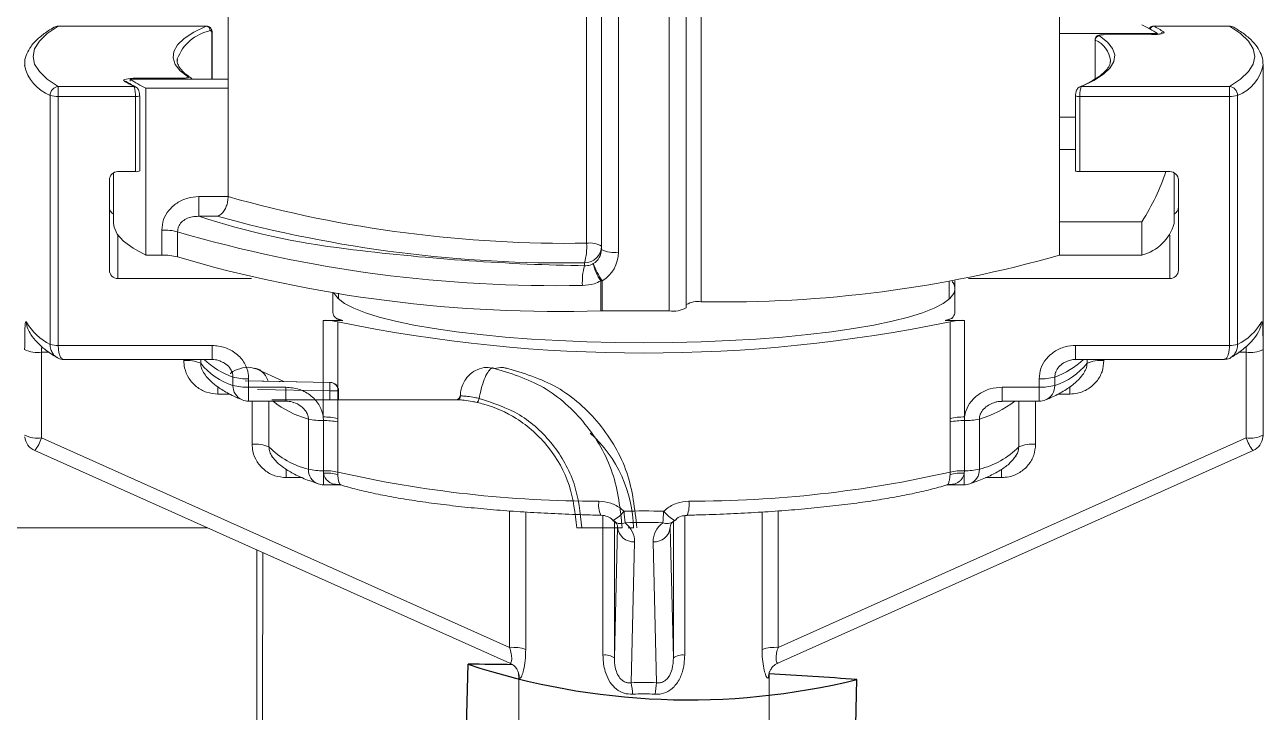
# Model space of a CAD drawing. Header units: inches. Extents: x 4.3 to 18.3, y 1.7 to 16.3.
# Drawn here: x 15.006 to 15.736, y 10.88 to 11.285 of the extents above; entities that cross this region are included whole.
import ezdxf

# ---------------------------------------------------------------- set-up
doc = ezdxf.new("R2010")
doc.units = ezdxf.units.IN
doc.header["$MEASUREMENT"] = 0
doc.layers.add('Object', color=4, linetype='Continuous')

msp = doc.modelspace()

# ---------------------------------------------------------------- linework, layer by layer
at = {"layer": 'Object', "linetype": 'Continuous', "lineweight": 15}
for p, q in [((15.33685, 11.156636), (15.33685, 11.457003)), ((15.345589, 11.152996), (15.345589, 11.453362)), ((15.355589, 11.451625), (15.355589, 11.151259)), ((15.385589, 11.116791), (15.385589, 11.451625)), ((15.395589, 11.453362), (15.395589, 11.118527)), ((15.404328, 11.457003), (15.404328, 11.122168)), ((15.125589, 11.248082), (15.125589, 11.404276)), ((15.615589, 11.169297), (15.615589, 11.395128)), ((15.025489, 11.284603), (15.025489, 11.284528)), ((15.112885, 11.284603), (15.025489, 11.284603)), ((15.112713, 11.284528), (15.025489, 11.284528)), ((15.112713, 11.284528), (15.112884, 11.284552)), ((15.715689, 11.284603), (15.670941, 11.284603)), ((15.670942, 11.28456), (15.671089, 11.284528)), ((15.715689, 11.284528), (15.671089, 11.284528)), ((15.715689, 11.284603), (15.715689, 11.284528)), ((15.116035, 11.253291), (15.116035, 11.279873)), ((15.116221, 11.253291), (15.116221, 11.280038)), ((15.615589, 11.280166), (15.673356, 11.280166)), ((15.636466, 11.276577), (15.636466, 11.2534)), ((15.636629, 11.276357), (15.636629, 11.253515)), ((15.669838, 11.279597), (15.641414, 11.279511)), ((15.641414, 11.279511), (15.641422, 11.279473)), ((15.669845, 11.279559), (15.641422, 11.279473)), ((15.669838, 11.279597), (15.669845, 11.279559)), ((15.095643, 11.265211), (15.095589, 11.264267)), ((15.645535, 11.263322), (15.645589, 11.264267)), ((15.735584, 11.262133), (15.735589, 11.261805)), ((15.735589, 11.044947), (15.735589, 11.261805)), ((15.025489, 11.24893), (15.07009, 11.24893)), ((15.025489, 11.243137), (15.025489, 11.24893)), ((15.067939, 11.250749), (15.067554, 11.250675)), ((15.067822, 11.253291), (15.067822, 11.252185)), ((15.125589, 11.253291), (15.067822, 11.253291)), ((15.071333, 11.253898), (15.099756, 11.253984)), ((15.077118, 11.248082), (15.125589, 11.248082)), ((15.077118, 11.248082), (15.077118, 11.149601)), ((15.125589, 11.184069), (15.125589, 11.248082)), ((15.628465, 11.24893), (15.715689, 11.24893)), ((15.715689, 11.243137), (15.715689, 11.24893)), ((15.020696, 11.097022), (15.020696, 11.243758)), ((15.025489, 11.243137), (15.025489, 11.096401)), ((15.070954, 11.243137), (15.025489, 11.243137)), ((15.070954, 11.198821), (15.070954, 11.243137)), ((15.073454, 11.199255), (15.073454, 11.243571)), ((15.624957, 11.243571), (15.624957, 11.199255)), ((15.627457, 11.243137), (15.627457, 11.198821)), ((15.715689, 11.243137), (15.627457, 11.243137)), ((15.715689, 11.096401), (15.715689, 11.243137)), ((15.720482, 11.243758), (15.720482, 11.097022)), ((15.615589, 11.230926), (15.624957, 11.230926)), ((15.624957, 11.211865), (15.615589, 11.211865)), ((15.058089, 11.198161), (15.058089, 11.168248)), ((15.070954, 11.198821), (15.060589, 11.198821)), ((15.627457, 11.198821), (15.680589, 11.198821)), ((15.683089, 11.168248), (15.683089, 11.198161)), ((15.055589, 11.193897), (15.055589, 11.140717)), ((15.685589, 11.140717), (15.685589, 11.193897)), ((15.108274, 11.172485), (15.108274, 11.184069)), ((15.108274, 11.184069), (15.125589, 11.184069)), ((15.119139, 11.172485), (15.108274, 11.172485)), ((15.66406, 11.169297), (15.615589, 11.169297)), ((15.615589, 11.149601), (15.615589, 11.169297)), ((15.66406, 11.169297), (15.66406, 11.149601)), ((15.060589, 11.161398), (15.060589, 11.135793)), ((15.086503, 11.149601), (15.086503, 11.164373)), ((15.095745, 11.1633), (15.095745, 11.148527)), ((15.680589, 11.135793), (15.680589, 11.161398)), ((15.086503, 11.149601), (15.077118, 11.149601)), ((15.335589, 11.143336), (15.335589, 11.145065)), ((15.66406, 11.149601), (15.615589, 11.149601)), ((15.331851, 11.14342), (15.335589, 11.143336)), ((15.139277, 11.135793), (15.060589, 11.135793)), ((15.345159, 11.116797), (15.345159, 11.134456)), ((15.346014, 11.13445), (15.346014, 11.116791)), ((15.550589, 11.123761), (15.550589, 11.133886)), ((15.553892, 11.134417), (15.553892, 11.116097)), ((15.680589, 11.135793), (15.561967, 11.135793)), ((15.187286, 11.127584), (15.187286, 11.116097)), ((15.190589, 11.127142), (15.190589, 11.123761)), ((15.385589, 11.116791), (15.346014, 11.116791)), ((15.181645, 11.054218), (15.181645, 11.111173)), ((15.181645, 11.111173), (15.193107, 11.111173)), ((15.189721, 11.11218), (15.193107, 11.111173)), ((15.190137, 11.110354), (15.190137, 11.053398)), ((15.548072, 11.111173), (15.552607, 11.11254)), ((15.548072, 11.111173), (15.559534, 11.111173)), ((15.551042, 11.053398), (15.551042, 11.110354)), ((15.559534, 11.111173), (15.559534, 11.054218)), ((15.025489, 11.096401), (15.116129, 11.096401)), ((15.116129, 11.088138), (15.116129, 11.096401)), ((15.625049, 11.096401), (15.625049, 11.088138)), ((15.625049, 11.096401), (15.715689, 11.096401)), ((15.735508, 11.094033), (15.735508, 11.043572)), ((15.020092, 11.092333), (15.015668, 11.092333)), ((15.015668, 11.092333), (15.015668, 11.041873)), ((15.028587, 11.088138), (15.116129, 11.088138)), ((15.09948, 11.087409), (15.09948, 11.088138)), ((15.109429, 11.088138), (15.109429, 11.085848)), ((15.625049, 11.088138), (15.712591, 11.088138)), ((15.631749, 11.085848), (15.631749, 11.088138)), ((15.641698, 11.088138), (15.641698, 11.087409)), ((15.72551, 11.092333), (15.72111, 11.092333)), ((15.72551, 11.041873), (15.72551, 11.092333)), ((15.158464, 11.075074), (15.141258, 11.082991)), ((15.119591, 11.072082), (15.119591, 11.067713)), ((15.128448, 11.072847), (15.128448, 11.077771)), ((15.185725, 11.074598), (15.135679, 11.075472)), ((15.137673, 11.076705), (15.137673, 11.071781)), ((15.185517, 11.074598), (15.185725, 11.074598)), ((15.603505, 11.071781), (15.603505, 11.076705)), ((15.61273, 11.077771), (15.61273, 11.072847)), ((15.621587, 11.067713), (15.621587, 11.072118)), ((15.126641, 11.067713), (15.119591, 11.067713)), ((15.137673, 11.071781), (15.137673, 11.063517)), ((15.137673, 11.071781), (15.15952, 11.071781)), ((15.185474, 11.069599), (15.142986, 11.07034)), ((15.15952, 11.071781), (15.15952, 11.063517)), ((15.185474, 11.064387), (15.185474, 11.069599)), ((15.190428, 11.069599), (15.185474, 11.069599)), ((15.190638, 11.069599), (15.190428, 11.069599)), ((15.190428, 11.069599), (15.190428, 11.064387)), ((15.190638, 11.064387), (15.190638, 11.069599)), ((15.581658, 11.063517), (15.581658, 11.071781)), ((15.581658, 11.071781), (15.603505, 11.071781)), ((15.603505, 11.071781), (15.603505, 11.063517)), ((15.621587, 11.067713), (15.614511, 11.067713)), ((15.137673, 11.063517), (15.15952, 11.063517)), ((15.139721, 11.038169), (15.139721, 11.063517)), ((15.149651, 11.063517), (15.149651, 11.036638)), ((15.151405, 11.064387), (15.260183, 11.064387)), ((15.260183, 11.064387), (15.259786, 11.064387)), ((15.581658, 11.063517), (15.603505, 11.063517)), ((15.591527, 11.036638), (15.591527, 11.063517)), ((15.601457, 11.063517), (15.601457, 11.038169)), ((15.172892, 11.02348), (15.172892, 11.053024)), ((15.181711, 11.052085), (15.181645, 11.054218)), ((15.181711, 11.02254), (15.181711, 11.052085)), ((15.190137, 11.053398), (15.190136, 11.051265)), ((15.190136, 11.051265), (15.190136, 11.021721)), ((15.551042, 11.051265), (15.551042, 11.053398)), ((15.551042, 11.021721), (15.551042, 11.051265)), ((15.559534, 11.054218), (15.559467, 11.052085)), ((15.559467, 11.052085), (15.559467, 11.02254)), ((15.568286, 11.053024), (15.568286, 11.02348)), ((15.735508, 11.043572), (15.735444, 11.042463)), ((15.015668, 11.041873), (15.291483, 10.918434)), ((15.449695, 10.918434), (15.72551, 11.041873)), ((15.011583, 11.034481), (15.291578, 10.909172)), ((15.151555, 11.031012), (15.151165, 11.031447)), ((15.449623, 10.909183), (15.729595, 11.034481)), ((15.159876, 11.023549), (15.159876, 11.018473)), ((15.181777, 11.021046), (15.181711, 11.02254)), ((15.181777, 11.014277), (15.181777, 11.021046)), ((15.190136, 11.021721), (15.190171, 11.020235)), ((15.551007, 11.020235), (15.551042, 11.021721)), ((15.559467, 11.02254), (15.559401, 11.021046)), ((15.559401, 11.021046), (15.559401, 11.014277)), ((15.581302, 11.018473), (15.581302, 11.023407)), ((15.169132, 11.018473), (15.159876, 11.018473)), ((15.181777, 11.014277), (15.191142, 11.014277)), ((15.191091, 11.014233), (15.192071, 11.014035)), ((15.549093, 11.01409), (15.550078, 11.014232)), ((15.550037, 11.014277), (15.559401, 11.014277)), ((15.581302, 11.018473), (15.57199, 11.018473)), ((15.291483, 10.918434), (15.291483, 10.998845)), ((15.300928, 10.998179), (15.300928, 10.917268)), ((15.346487, 10.913893), (15.346487, 10.99608)), ((15.353217, 10.992796), (15.353217, 10.912282)), ((15.387961, 10.912282), (15.387961, 10.992796)), ((15.388732, 10.99325), (15.388754, 10.99336)), ((15.394691, 10.996062), (15.394691, 10.913893)), ((15.44025, 10.917268), (15.44025, 10.998186)), ((15.449695, 10.998837), (15.449695, 10.918434)), ((15.113525, 10.988858), (14.882438, 10.988858)), ((15.353217, 10.912282), (15.355096, 10.989103)), ((15.355096, 10.989103), (15.354978, 10.990278)), ((15.364456, 10.988858), (15.361283, 10.988858)), ((15.3862, 10.990278), (15.386082, 10.989103)), ((15.386082, 10.989103), (15.387961, 10.912282)), ((15.365095, 10.980654), (15.363062, 10.89757)), ((15.378116, 10.89757), (15.376083, 10.980654)), ((15.296839, 10.901917), (15.296839, 10.785158)), ((15.444339, 10.785158), (15.444339, 10.901917))]:
    msp.add_line(p, q, dxfattribs=at)
at = {"layer": 'Object', "color": 2}
for p, q in [((15.260746, 10.649395), (15.266942, 10.908487)), ((15.489687, 10.618879), (15.496078, 10.899482))]:
    msp.add_line(p, q, dxfattribs=at)
at = {"layer": 'Object', "linetype": 'Continuous', "lineweight": 15, "flags": 128}
for points in [[(15.025489, 11.284528), (15.018996, 11.28016), (15.014334, 11.275722), (15.011526, 11.271237), (15.010589, 11.266729), (15.011526, 11.26222), (15.014334, 11.257736), (15.018996, 11.253298), (15.025489, 11.24893)], [(15.102131, 11.254528), (15.09741, 11.258259), (15.094404, 11.262043), (15.093135, 11.265856), (15.093608, 11.269675), (15.095822, 11.273475), (15.099763, 11.277233), (15.105405, 11.280925), (15.112713, 11.284528)], [(15.715689, 11.24893), (15.722182, 11.253298), (15.726845, 11.257736), (15.729652, 11.26222), (15.730589, 11.266729), (15.729652, 11.271237), (15.726845, 11.275722), (15.722182, 11.28016), (15.715689, 11.284528)], [(15.116035, 11.279873), (15.116195, 11.279976), (15.116221, 11.280031)], [(15.639047, 11.278929), (15.643769, 11.275199), (15.646774, 11.271415), (15.648044, 11.267601), (15.64757, 11.263783), (15.645356, 11.259982), (15.641416, 11.256224), (15.635773, 11.252532), (15.628465, 11.24893)], [(15.636629, 11.276357), (15.636468, 11.276551), (15.636466, 11.276577)], [(15.641422, 11.279473), (15.640863, 11.27946), (15.640334, 11.279426), (15.639863, 11.279372), (15.639473, 11.279301), (15.639185, 11.279217), (15.639014, 11.279124), (15.638967, 11.279026), (15.639047, 11.278929)], [(15.676951, 11.281203), (15.677209, 11.280911), (15.677081, 11.280617), (15.676573, 11.280335), (15.675713, 11.28008), (15.674544, 11.279865), (15.673126, 11.279702), (15.671532, 11.279598), (15.669845, 11.279559)], [(15.099756, 11.253984), (15.100316, 11.253997), (15.100844, 11.254031), (15.101315, 11.254085), (15.101705, 11.254156), (15.101993, 11.25424), (15.102165, 11.254333), (15.102211, 11.254431), (15.102131, 11.254528)], [(15.064227, 11.252254), (15.063969, 11.252546), (15.064097, 11.25284), (15.064605, 11.253123), (15.065465, 11.253377), (15.066635, 11.253592), (15.068052, 11.253756), (15.069646, 11.253859), (15.071333, 11.253898)], [(15.627457, 11.198821), (15.626851, 11.198834), (15.626281, 11.198872), (15.625782, 11.198933), (15.625382, 11.199013), (15.625106, 11.199108), (15.62497, 11.199211), (15.624957, 11.199255)], [(15.077118, 11.149601), (15.069648, 11.153626), (15.064004, 11.15774), (15.060223, 11.161917), (15.058326, 11.166133), (15.058089, 11.168248)], [(15.552271, 11.134154), (15.55318, 11.132778), (15.553892, 11.130718)], [(15.370589, 11.097998), (15.35367, 11.098134), (15.336894, 11.09854), (15.320407, 11.099214), (15.304347, 11.100148), (15.288853, 11.101336), (15.274056, 11.102767), (15.260082, 11.10443), (15.247052, 11.106309), (15.235075, 11.108388), (15.224254, 11.110651), (15.214682, 11.113077), (15.206441, 11.115647), (15.199599, 11.118338), (15.194216, 11.121126), (15.190339, 11.123989), (15.187999, 11.126902), (15.1877, 11.127528)], [(15.553892, 11.128962), (15.55318, 11.126902), (15.55084, 11.123989), (15.546962, 11.121126), (15.541579, 11.118338), (15.534738, 11.115647), (15.526496, 11.113077), (15.516924, 11.110651), (15.506103, 11.108388), (15.494127, 11.106309), (15.481096, 11.10443), (15.467122, 11.102767), (15.452325, 11.101336), (15.436831, 11.100148), (15.420771, 11.099214), (15.404284, 11.09854), (15.387509, 11.098134), (15.370589, 11.097998)], [(15.135688, 11.075468), (15.146541, 11.075278), (15.185517, 11.074598)]]:
    msp.add_lwpolyline(points, dxfattribs=at)
at = {"layer": 'Object', "linetype": 'Continuous', "lineweight": 15}
for centre, radius, start, end in [((15.025489, 11.279603), 0.005, 90, 120.312398), ((15.025242, 11.28001), 0.004525, 86.868769, 120.200483), ((15.112437, 11.281943), 0.0026, 359.175856, 83.900598), ((15.634513, 11.221748), 0.070153, 56.379617, 65.091599), ((15.671289, 11.281988), 0.002547, 94.518663, 159.261321), ((15.639687, 11.222313), 0.06969, 57.675426, 63.218419), ((15.715689, 11.279603), 0.005, 59.687602, 90), ((15.715936, 11.28001), 0.004525, 59.799252, 93.131496), ((15.120492, 11.255956), 0.026517, 101.872968, 159.570757), ((15.639204, 11.276359), 0.002575, 93.487482, 180.033503), ((15.630418, 11.262389), 0.015287, 7.055461, 66.029644), ((15.677085, 11.278709), 0.002498, 93.067112, 130.898564), ((15.711538, 11.266592), 0.024523, 291.389868, 348.741343), ((15.029835, 11.266843), 0.024828, 192.485615, 248.403377), ((15.102245, 11.252231), 0.002299, 56.174876, 92.827901), ((15.025862, 11.243778), 0.005165, 94.134398, 180.212779), ((15.064346, 11.249979), 0.002278, 57.445873, 93.002655), ((15.101492, 11.311146), 0.069692, 237.675556, 243.218396), ((15.106667, 11.311714), 0.070159, 236.379928, 245.091259), ((15.070227, 11.24673), 0.002204, 63.191701, 93.568941), ((15.059773, 11.253153), 0.011584, 0.685253, 3.689027), ((15.084421, 11.253084), 0.015362, 0.77213, 3.358488), ((15.628312, 11.246812), 0.002123, 85.868499, 113.29993), ((15.715316, 11.243778), 0.005165, 359.786785, 85.866038), ((15.024726, 11.256053), 0.012938, 251.852402, 273.3822), ((15.07151, 11.247289), 0.004189, 262.365974, 297.641468), ((15.626888, 11.247241), 0.004143, 242.227156, 277.8982), ((15.716452, 11.256053), 0.012938, 266.617614, 288.147783), ((15.060551, 11.193859), 0.004962, 89.56498, 179.557503), ((15.071505, 11.203065), 0.00428, 262.607013, 297.095139), ((15.680627, 11.193859), 0.004962, 0.441864, 90.435233), ((15.325386, 11.895528), 0.738981, 254.313812, 270.8889), ((15.060505, 11.178069), 0.004916, 180.199502, 240.56361), ((15.680673, 11.178069), 0.004916, 299.435606, 359.801649), ((15.246454, 11.59293), 0.44257, 251.806793, 263.335429), ((15.32378, 11.919895), 0.774919, 254.687688, 270.873208), ((15.657305, 11.175527), 0.026792, 284.602276, 344.234658), ((15.087744, 11.134732), 0.029667, 74.353644, 92.397395), ((15.317739, 11.924517), 0.792927, 253.741741, 271.201895), ((15.35746, 12.442768), 1.2996, 262.822842, 268.870928), ((15.301964, 11.154585), 0.034946, 344.192888, 3.365226), ((15.335664, 11.15499), 0.009925, 269.564857, 359.558072), ((15.338759, 11.14329), 0.013482, 59.559417, 98.13779), ((15.335771, 11.153023), 0.009818, 300.821859, 359.841714), ((15.353164, 11.166958), 0.015885, 241.518383, 278.77946), ((15.087744, 11.11996), 0.029667, 74.353644, 92.397395), ((15.319858, 11.914037), 0.797641, 253.681906, 271.817654), ((15.335953, 11.151313), 0.019637, 300.821909, 359.841687), ((15.417762, 11.84589), 0.723847, 268.936571, 285.860717), ((15.060551, 11.140756), 0.004963, 180.442703, 270.434814), ((15.370439, 11.133818), 0.036126, 164.724562, 183.259137), ((15.365065, 11.149019), 0.024664, 190.34178, 216.187128), ((15.382623, 11.159677), 0.04446, 199.835365, 214.569944), ((15.680627, 11.140756), 0.004962, 269.564972, 359.55793), ((15.346013, 11.191851), 0.057401, 269.147031, 270.00064), ((15.346013, 11.174192), 0.057401, 269.147031, 270.00064), ((15.388014, 11.13249), 0.015885, 261.220539, 298.481614), ((15.402419, 11.108822), 0.013482, 81.862212, 120.440582), ((15.016346, 11.110153), 0.009661, 179.969727, 204.075609), ((15.035178, 11.126507), 0.032849, 209.846941, 243.842087), ((15.182486, 11.075485), 0.035698, 77.625247, 91.350869), ((15.370589, 11.981983), 0.890113, 258.303355, 281.696645), ((15.558692, 11.075485), 0.035698, 88.649154, 102.374718), ((15.706, 11.126507), 0.032849, 296.157913, 330.153059), ((15.72483, 11.110154), 0.009662, 335.925611, 0.028297), ((15.013312, 11.108728), 0.016563, 242.524648, 278.177344), ((15.024726, 11.109317), 0.012938, 251.852402, 273.3822), ((15.716452, 11.109316), 0.012938, 266.617614, 288.147783), ((15.727866, 11.108728), 0.016563, 261.822644, 297.475433), ((15.101579, 11.068303), 0.019221, 65.894589, 96.268581), ((15.143412, 11.121531), 0.046248, 226.224275, 251.121585), ((15.595426, 11.125374), 0.050651, 289.975622, 312.678518), ((15.639599, 11.068303), 0.019221, 83.731419, 114.105411), ((15.140339, 11.110653), 0.039632, 218.747124, 252.541403), ((15.60084, 11.110653), 0.039632, 287.458647, 321.252827), ((15.137528, 11.072582), 0.009083, 178.329203, 246.054107), ((15.136444, 11.106517), 0.029837, 254.456197, 272.360211), ((15.136444, 11.101593), 0.029837, 254.456197, 272.360211), ((15.041384, 11.073355), 0.144139, 358.507088, 0.494472), ((15.185429, 11.0696), 0.004999, 359.989364, 88.986313), ((15.185638, 11.069599), 0.005, 0, 89), ((15.604734, 11.106517), 0.029837, 267.639766, 285.5438), ((15.604734, 11.101593), 0.029837, 267.639766, 285.5438), ((15.60365, 11.072582), 0.009083, 293.945759, 1.670755), ((15.259742, 11.066887), 0.0025, 270.058962, 356.234599), ((15.260156, 11.06685), 0.002463, 270.615448, 355.286065), ((15.270266, 11.065272), 0.003258, 309.597679, 357.702458), ((15.137673, 11.073517), 0.01, 247.470078, 270), ((15.187483, 11.108037), 0.056915, 231.464283, 255.145742), ((15.550932, 11.113534), 0.062949, 286.003456, 307.38656), ((15.603505, 11.073517), 0.01, 270, 292.529922), ((15.180727, 11.084706), 0.032637, 256.108657, 271.726921), ((15.182486, 11.018529), 0.035698, 77.625247, 91.350869), ((15.182508, 11.016551), 0.035543, 77.605755, 91.284614), ((15.558692, 11.018529), 0.035698, 88.649154, 102.374718), ((15.558671, 11.016551), 0.035542, 88.715369, 102.394263), ((15.560451, 11.084707), 0.032637, 268.273153, 283.891269), ((15.013312, 11.058268), 0.016563, 242.524648, 278.177344), ((15.287598, 10.987517), 0.07687, 1, 48.057064), ((15.727866, 11.058268), 0.016563, 261.822644, 297.475433), ((15.015668, 11.043609), 0.01, 186.583159, 245.889505), ((14.992147, 11.050048), 0.024902, 321.308769, 340.833258), ((15.141764, 11.018455), 0.019819, 66.551375, 95.917644), ((15.183902, 11.070033), 0.047837, 224.274884, 256.693349), ((15.557276, 11.070033), 0.047837, 283.306679, 315.725087), ((15.599414, 11.018455), 0.019819, 84.082356, 113.448625), ((15.749031, 11.050048), 0.024901, 199.166112, 218.691426), ((15.72551, 11.043609), 0.01, 294.110495, 353.416841), ((15.181778, 11.023102), 0.008894, 177.56062, 248.994355), ((15.180727, 11.055162), 0.032637, 256.108657, 271.726921), ((15.182508, 10.987007), 0.035543, 77.605755, 91.284614), ((15.184142, 11.001675), 0.019515, 72.006417, 96.962021), ((15.343104, 11.696284), 0.691689, 257.223355, 270.08229), ((15.398074, 11.696284), 0.691689, 269.91771, 282.776644), ((15.557036, 11.001675), 0.019515, 83.038012, 107.993537), ((15.558671, 10.987007), 0.035542, 88.715369, 102.394263), ((15.560451, 11.055163), 0.032637, 268.273153, 283.891269), ((15.559572, 11.022989), 0.008728, 290.217213, 3.227812), ((15.181777, 11.024277), 0.01, 251.413463, 270), ((15.559401, 11.024277), 0.01, 270, 288.586537), ((15.358601, 11.002199), 0.0147, 170.61649, 203.569986), ((15.382769, 11.002188), 0.014513, 336.152857, 9.546237), ((15.341773, 11.012709), 0.022194, 298.744584, 320.619264), ((15.359477, 11.000361), 0.01, 225.328915, 231.212168), ((15.356942, 10.997689), 0.006337, 233.947938, 293.583814), ((15.444488, 11.002193), 0.085634, 182.386459, 186.915563), ((15.296691, 11.002193), 0.085634, 353.084413, 357.613546), ((15.38421, 10.997934), 0.006551, 247.484619, 304.983629), ((15.399405, 11.012709), 0.022194, 219.380747, 241.255395), ((15.381701, 11.000361), 0.01, 308.787832, 314.671085), ((15.328563, 11.271812), 0.282965, 270.500526, 271.116987), ((15.364478, 10.990065), 0.009431, 185.855696, 273.748434), ((15.3767, 10.990065), 0.009431, 266.251537, 354.144346), ((15.292879, 10.890913), 0.027557, 73.016966, 92.905034), ((15.347616, 10.903743), 0.010212, 56.733993, 96.34641), ((15.393563, 10.903743), 0.010212, 83.653571, 123.266023), ((15.448299, 10.890913), 0.027557, 87.094967, 106.983039), ((15.287635, 10.90066), 0.009501, 359.755302, 23.169509), ((15.453543, 10.90066), 0.009501, 156.967729, 180.244572), ((15.311072, 10.887213), 0.053012, 3.902154, 11.266658), ((15.430106, 10.887213), 0.053012, 168.733342, 176.097846)]:
    msp.add_arc(centre, radius, start, end, dxfattribs=at)
at = {"layer": 'Object', "color": 2}
for centre, radius, start, end in [((15.39715, 11.301943), 0.414442, 251.688877, 283.809893), ((15.244812, 7.425749), 3.482809, 89.20348, 89.63594), ((15.244812, 7.425749), 3.482809, 85.86283, 86.716492)]:
    msp.add_arc(centre, radius, start, end, dxfattribs=at)
at = {"layer": 'Object', "linetype": 'Continuous', "lineweight": 15}
for centre, major_axis, ratio, start_param, end_param in [((15.370589, 11.230245), (0.3125, 0), 0.5675713, 5.9324082, 6.1050756), ((15.370589, 10.88607), (0.364233, 0.16265), 0.1453882, 6.1972243, 6.2183526), ((15.370589, 10.856082), (0.2125, 0), 0.6718148, 1.5158939, 1.6256988), ((15.345092, 10.989133), (0.01001, 0.000314), 0.5978772, 6.2257252, 7.0135039), ((15.370589, 10.847603), (0.2025, 0), 0.713566, 1.5158939, 1.6256988), ((15.345092, 10.980654), (0.019996, 0.000821), 0.7911427, 6.2313602, 7.0191389), ((15.396087, 10.980654), (0.019996, -0.000821), 0.7911427, 2.4056391, 3.1934177), ((15.396087, 10.989133), (0.01001, -0.000314), 0.5978772, 2.4112741, 3.1990528), ((15.370589, 10.864435), (0.073562, -0.038299), 0.1373145, 3.2129626, 3.3026349), ((15.370589, 10.83805), (0.08375, 0), 0.713566, 1.4808034, 1.6607893), ((15.370589, 10.864435), (0.073562, 0.038299), 0.1373145, 6.122143, 6.2118154), ((15.370589, 10.829571), (0.07375, 0), 0.8338662, 1.4808034, 1.6607893)]:
    msp.add_ellipse(centre, major_axis=major_axis, ratio=ratio, start_param=start_param, end_param=end_param, dxfattribs=at)
at = {"layer": 'Object', "color": 2}
msp.add_ellipse((14.759245, 10.915218), major_axis=(-0.739837, 0.315202), ratio=0.5789424, start_param=0.2009953, end_param=2.9436316, dxfattribs=at)
at = {"layer": 'Object', "linetype": 'Continuous', "lineweight": 15}
for points, knots in [([(15.022966, 11.28392), (15.0218, 11.283213), (15.018339, 11.281113), (15.013587, 11.277451), (15.009404, 11.272988), (15.006818, 11.268435), (15.005559, 11.264538), (15.005722, 11.262176), (15.00578, 11.261335)], [0, 0, 0, 0, 0.1115204, 0.3311137, 0.5511322, 0.7344103, 0.9054888, 1, 1, 1, 1]), ([(15.116199, 11.280031), (15.116204, 11.280208), (15.116224, 11.280958), (15.115984, 11.282121), (15.115414, 11.28333), (15.114529, 11.284165), (15.113636, 11.28459), (15.113073, 11.28456), (15.112884, 11.28455)], [0, 0, 0, 0, 0.0782146, 0.3315169, 0.5582363, 0.7381413, 0.9122486, 1, 1, 1, 1]), ([(15.670945, 11.284579), (15.670896, 11.284587), (15.67048, 11.284654), (15.66974, 11.284384), (15.668955, 11.283836), (15.668516, 11.283332), (15.668383, 11.283019), (15.668361, 11.282965)], [0, 0, 0, 0, 0.0451373, 0.3831682, 0.6630944, 0.9428367, 1, 1, 1, 1]), ([(15.735398, 11.262274), (15.735413, 11.263049), (15.735458, 11.265406), (15.733996, 11.269228), (15.731282, 11.273576), (15.727168, 11.277794), (15.722665, 11.281224), (15.719323, 11.283247), (15.718212, 11.28392)], [0, 0, 0, 0, 0.090168, 0.2741594, 0.4636725, 0.6690566, 0.889939, 1, 1, 1, 1]), ([(15.116035, 11.279873), (15.116025, 11.280131), (15.116005, 11.280645), (15.11585, 11.281281), (15.11562, 11.281738), (15.115336, 11.281972), (15.115133, 11.281927), (15.115036, 11.281905)], [0, 0, 0, 0, 0.1961797, 0.3917647, 0.5929986, 0.807892, 1, 1, 1, 1]), ([(15.641414, 11.279511), (15.641058, 11.279503), (15.640247, 11.279486), (15.639142, 11.279347), (15.638261, 11.279123), (15.637457, 11.27867), (15.636873, 11.278048), (15.636505, 11.277313), (15.636505, 11.276794), (15.636504, 11.276582)], [0, 0, 0, 0, 0.1520549, 0.3463266, 0.5347465, 0.6552651, 0.7766397, 0.9089814, 1, 1, 1, 1]), ([(15.675665, 11.280201), (15.675666, 11.280201), (15.675669, 11.280203), (15.675355, 11.280094), (15.674598, 11.279929), (15.673171, 11.279735), (15.671456, 11.279618), (15.670271, 11.279603), (15.669838, 11.279597)], [0, 0, 0, 0, 0.0552262, 0.1741479, 0.3434534, 0.5708984, 0.8431052, 1, 1, 1, 1]), ([(15.103513, 11.254149), (15.102725, 11.254698), (15.10048, 11.25626), (15.097833, 11.258774), (15.096076, 11.26155), (15.095434, 11.263471), (15.095696, 11.264624), (15.095772, 11.264959)], [0, 0, 0, 0, 0.1361416, 0.3876527, 0.6388614, 0.8949835, 1, 1, 1, 1]), ([(15.645406, 11.263574), (15.645357, 11.263023), (15.645239, 11.261712), (15.643725, 11.259273), (15.640848, 11.256331), (15.636458, 11.253248), (15.631827, 11.250721), (15.628521, 11.249234), (15.627464, 11.248759)], [0, 0, 0, 0, 0.13568416, 0.32294955, 0.52196923, 0.71547737, 0.90907249, 1, 1, 1, 1]), ([(15.071224, 11.248696), (15.070093, 11.249288), (15.068057, 11.250355), (15.066336, 11.251424), (15.065572, 11.251899)], [0, 0, 0, 0, 0.5557586, 1, 1, 1, 1]), ([(15.070954, 11.243137), (15.070945, 11.243676), (15.070927, 11.244749), (15.07079, 11.246305), (15.070586, 11.247625), (15.070341, 11.248558), (15.070168, 11.248814), (15.07009, 11.24893)], [0, 0, 0, 0, 0.2040395, 0.4061756, 0.6106103, 0.8234211, 1, 1, 1, 1]), ([(15.073435, 11.243578), (15.073439, 11.24375), (15.073456, 11.244437), (15.073253, 11.245722), (15.072824, 11.24701), (15.072179, 11.248064), (15.071529, 11.248482), (15.071216, 11.248684)], [0, 0, 0, 0, 0.0829681, 0.332364, 0.6068514, 0.8108173, 1, 1, 1, 1]), ([(15.104317, 11.253291), (15.104218, 11.253448), (15.104002, 11.253794), (15.103686, 11.254024), (15.103513, 11.254149)], [0, 0, 0, 0, 0.4548171, 1, 1, 1, 1]), ([(15.627487, 11.248733), (15.627276, 11.248639), (15.626764, 11.248409), (15.626112, 11.247719), (15.625474, 11.246642), (15.625035, 11.245192), (15.624989, 11.24406), (15.624969, 11.243575)], [0, 0, 0, 0, 0.1142721, 0.2769206, 0.4809225, 0.7778709, 1, 1, 1, 1]), ([(15.628465, 11.24893), (15.628368, 11.248804), (15.628161, 11.248537), (15.627874, 11.247572), (15.627643, 11.246258), (15.627487, 11.244724), (15.627467, 11.243668), (15.627457, 11.243137)], [0, 0, 0, 0, 0.1881845, 0.4001079, 0.6011744, 0.7993596, 1, 1, 1, 1]), ([(15.108274, 11.184069), (15.10609, 11.183899), (15.10157, 11.183546), (15.095379, 11.180669), (15.09045, 11.176236), (15.087145, 11.170636), (15.086717, 11.166462), (15.086503, 11.164373)], [0, 0, 0, 0, 0.1997359, 0.4135009, 0.6128394, 0.8063132, 1, 1, 1, 1]), ([(15.119139, 11.172485), (15.119155, 11.172489), (15.119955, 11.172711), (15.12142, 11.173545), (15.123252, 11.175685), (15.124554, 11.178237), (15.125418, 11.181094), (15.125532, 11.183077), (15.125589, 11.184069)], [0, 0, 0, 0, 0.0054329, 0.260423, 0.4720078, 0.6550572, 0.8273117, 1, 1, 1, 1]), ([(15.095745, 11.1633), (15.095871, 11.164345), (15.096128, 11.166477), (15.098063, 11.169188), (15.100901, 11.171234), (15.104444, 11.172444), (15.107011, 11.172471), (15.108274, 11.172485)], [0, 0, 0, 0, 0.1752353, 0.3574841, 0.5564677, 0.7818248, 1, 1, 1, 1]), ([(15.340801, 11.144591), (15.340177, 11.14428), (15.338548, 11.143466), (15.336718, 11.143386), (15.335589, 11.143336)], [0, 0, 0, 0, 0.3829232, 1, 1, 1, 1]), ([(15.345159, 11.134456), (15.343868, 11.133815), (15.340501, 11.132142), (15.336709, 11.131908), (15.334371, 11.131765)], [0, 0, 0, 0, 0.38339, 1, 1, 1, 1]), ([(15.193107, 11.111173), (15.192252, 11.111263), (15.190649, 11.111431), (15.18879, 11.112633), (15.187672, 11.114105), (15.187309, 11.1153), (15.18729, 11.115969), (15.187286, 11.116097)], [0, 0, 0, 0, 0.30074169, 0.56464065, 0.75898639, 0.95404944, 1, 1, 1, 1]), ([(15.553892, 11.116097), (15.55384, 11.115599), (15.553735, 11.114605), (15.552935, 11.113266), (15.551731, 11.112167), (15.550066, 11.111345), (15.548769, 11.111233), (15.548072, 11.111173)], [0, 0, 0, 0, 0.1780433, 0.3557271, 0.542779, 0.7543339, 1, 1, 1, 1]), ([(15.006686, 11.110158), (15.006573, 11.110327), (15.006291, 11.110748), (15.005978, 11.109398), (15.005776, 11.105862), (15.005684, 11.100574), (15.005675, 11.096209), (15.005671, 11.094033)], [0, 0, 0, 0, 0.1442143, 0.360699, 0.575472, 0.7883585, 1, 1, 1, 1]), ([(15.735508, 11.094033), (15.735506, 11.095471), (15.7355, 11.099098), (15.735443, 11.104219), (15.735284, 11.108402), (15.73499, 11.110711), (15.734658, 11.110343), (15.734492, 11.110158)], [0, 0, 0, 0, 0.1394596, 0.3517124, 0.5658572, 0.7823282, 1, 1, 1, 1]), ([(15.007528, 11.106209), (15.008101, 11.105075), (15.009562, 11.102186), (15.012995, 11.098016), (15.017937, 11.093495), (15.022377, 11.09071), (15.024723, 11.089238)], [0, 0, 0, 0, 0.1621416, 0.4132459, 0.6900183, 1, 1, 1, 1]), ([(15.716486, 11.089225), (15.717492, 11.089835), (15.721017, 11.091971), (15.725805, 11.095665), (15.730377, 11.100475), (15.732669, 11.104068), (15.733558, 11.106007), (15.73365, 11.106209)], [0, 0, 0, 0, 0.1296145, 0.4542637, 0.7284828, 0.9718203, 1, 1, 1, 1]), ([(15.015668, 11.092333), (15.015667, 11.09347), (15.015665, 11.094735), (15.015701, 11.095693), (15.015705, 11.09579)], [0, 0, 0, 0, 0.8980357, 1, 1, 1, 1]), ([(15.024677, 11.089396), (15.024166, 11.089674), (15.02339, 11.090095), (15.022252, 11.091459), (15.021201, 11.093321), (15.020729, 11.09549), (15.020702, 11.096763), (15.020696, 11.097022)], [0, 0, 0, 0, 0.2134691, 0.3240742, 0.6164705, 0.9219066, 1, 1, 1, 1]), ([(15.025489, 11.096401), (15.025492, 11.096142), (15.025504, 11.094871), (15.025712, 11.092743), (15.026168, 11.090936), (15.026804, 11.089381), (15.027505, 11.088469), (15.028218, 11.08814), (15.028523, 11.088148), (15.028587, 11.08815)], [0, 0, 0, 0, 0.05525984, 0.27136887, 0.47818533, 0.55640272, 0.81716039, 0.96119797, 1, 1, 1, 1]), ([(15.137673, 11.076705), (15.137627, 11.077656), (15.137471, 11.080862), (15.135427, 11.086309), (15.130575, 11.091845), (15.12381, 11.095667), (15.118688, 11.096156), (15.116129, 11.096401)], [0, 0, 0, 0, 0.0892149, 0.3007336, 0.5288666, 0.7645431, 1, 1, 1, 1]), ([(15.625049, 11.096401), (15.622964, 11.096238), (15.618531, 11.09589), (15.612407, 11.09304), (15.607465, 11.088585), (15.60415, 11.082975), (15.60372, 11.078796), (15.603505, 11.076705)], [0, 0, 0, 0, 0.1920253, 0.4083614, 0.6099297, 0.8048426, 1, 1, 1, 1]), ([(15.71259, 11.08815), (15.712655, 11.088148), (15.71296, 11.088139), (15.713673, 11.088469), (15.714374, 11.089381), (15.71501, 11.090936), (15.715466, 11.092743), (15.715674, 11.094871), (15.715686, 11.096142), (15.715689, 11.096401)], [0, 0, 0, 0, 0.0390595, 0.1830585, 0.4437458, 0.5219422, 0.7287039, 0.9447549, 1, 1, 1, 1]), ([(15.720482, 11.097022), (15.720476, 11.096763), (15.720449, 11.09549), (15.719978, 11.09332), (15.718925, 11.091462), (15.717841, 11.090151), (15.717131, 11.089762), (15.716686, 11.089518)], [0, 0, 0, 0, 0.0802676, 0.3942074, 0.6947428, 0.8084272, 1, 1, 1, 1]), ([(15.72547, 11.095677), (15.725481, 11.095281), (15.725509, 11.094279), (15.72551, 11.093067), (15.72551, 11.092333)], [0, 0, 0, 0, 0.3950822, 1, 1, 1, 1]), ([(15.024663, 11.089378), (15.024939, 11.089168), (15.026053, 11.088319), (15.027548, 11.088022), (15.028582, 11.08814), (15.02859, 11.08814)], [0, 0, 0, 0, 0.2461591, 0.9945389, 1, 1, 1, 1]), ([(15.09948, 11.087409), (15.099573, 11.085992), (15.099811, 11.082363), (15.102184, 11.076832), (15.10673, 11.071796), (15.112779, 11.068371), (15.11732, 11.067932), (15.119591, 11.067713)], [0, 0, 0, 0, 0.1375043, 0.3519484, 0.567536, 0.7837801, 1, 1, 1, 1]), ([(15.116097, 11.088088), (15.117419, 11.08806), (15.119259, 11.088021), (15.12083, 11.087167), (15.121273, 11.086926)], [0, 0, 0, 0, 0.718181, 1, 1, 1, 1]), ([(15.128448, 11.077771), (15.128423, 11.078249), (15.128385, 11.078984), (15.127998, 11.080599), (15.126903, 11.082918), (15.124518, 11.085481), (15.1223, 11.086498), (15.121291, 11.086962)], [0, 0, 0, 0, 0.1167172, 0.1792284, 0.4015402, 0.7274944, 1, 1, 1, 1]), ([(15.61273, 11.077771), (15.612818, 11.078695), (15.61292, 11.079758), (15.613707, 11.081794), (15.615086, 11.083893), (15.617424, 11.085961), (15.619204, 11.086669), (15.619874, 11.086935)], [0, 0, 0, 0, 0.2242501, 0.2579476, 0.5271793, 0.8219514, 1, 1, 1, 1]), ([(15.61987, 11.086947), (15.620841, 11.087375), (15.622496, 11.088104), (15.624306, 11.088021), (15.625055, 11.087987)], [0, 0, 0, 0, 0.5863297, 1, 1, 1, 1]), ([(15.621587, 11.067713), (15.623106, 11.067813), (15.626873, 11.068061), (15.632533, 11.070455), (15.637598, 11.07491), (15.641036, 11.080792), (15.641477, 11.085203), (15.641698, 11.087409)], [0, 0, 0, 0, 0.1450277, 0.359788, 0.5734979, 0.7867411, 1, 1, 1, 1]), ([(15.712596, 11.088259), (15.712944, 11.08823), (15.714274, 11.088122), (15.715837, 11.088589), (15.71667, 11.089371), (15.716765, 11.08946)], [0, 0, 0, 0, 0.2388315, 0.9134757, 1, 1, 1, 1]), ([(15.110832, 11.080918), (15.110362, 11.081837), (15.109561, 11.083401), (15.109468, 11.085133), (15.109429, 11.085848)], [0, 0, 0, 0, 0.5874597, 1, 1, 1, 1]), ([(15.11066, 11.081123), (15.111319, 11.0801), (15.112985, 11.077516), (15.116631, 11.073937), (15.121896, 11.070119), (15.127732, 11.066922), (15.13216, 11.065007), (15.133841, 11.064281)], [0, 0, 0, 0, 0.1343219, 0.3392943, 0.5734034, 0.8380901, 1, 1, 1, 1]), ([(15.14178, 11.082563), (15.140846, 11.082877), (15.137803, 11.083903), (15.132571, 11.082944), (15.128386, 11.081357), (15.126916, 11.079851), (15.126819, 11.079752)], [0, 0, 0, 0, 0.1847767, 0.6019487, 0.9738194, 1, 1, 1, 1]), ([(15.141896, 11.082779), (15.141994, 11.082766), (15.143513, 11.082553), (15.146044, 11.080585), (15.148437, 11.077827), (15.148988, 11.075602), (15.149078, 11.075238)], [0, 0, 0, 0, 0.0302067, 0.4693083, 0.91325, 1, 1, 1, 1]), ([(15.281979, 11.082887), (15.280615, 11.083149), (15.277368, 11.083773), (15.272521, 11.082426), (15.268402, 11.079868), (15.265553, 11.076745), (15.26368, 11.073299), (15.262571, 11.069966), (15.262437, 11.067679), (15.262381, 11.066705)], [0, 0, 0, 0, 0.141205, 0.336275, 0.4969815, 0.63526, 0.7657822, 0.9003205, 1, 1, 1, 1]), ([(15.281988, 11.082952), (15.281897, 11.083021), (15.281485, 11.083337), (15.28031, 11.082674), (15.278534, 11.080777), (15.276486, 11.076522), (15.274706, 11.071088), (15.273903, 11.06706), (15.273521, 11.065142)], [0, 0, 0, 0, 0.0364422, 0.1660657, 0.3771092, 0.5904757, 0.8050045, 1, 1, 1, 1]), ([(15.357859, 10.988858), (15.356648, 10.99992), (15.354222, 11.022072), (15.337138, 11.051164), (15.312414, 11.07372), (15.291644, 11.080074), (15.281252, 11.083253)], [0, 0, 0, 0, 0.2491823, 0.4990169, 0.7493438, 1, 1, 1, 1]), ([(15.289697, 11.082862), (15.288881, 11.0831), (15.286553, 11.083781), (15.284178, 11.083135), (15.282634, 11.082715)], [0, 0, 0, 0, 0.3503634, 1, 1, 1, 1]), ([(15.366464, 10.988858), (15.365237, 10.999939), (15.36278, 11.022122), (15.345486, 11.051215), (15.320481, 11.073749), (15.299484, 11.08009), (15.288981, 11.083262)], [0, 0, 0, 0, 0.2494351, 0.4993224, 0.7495477, 1, 1, 1, 1]), ([(15.607337, 11.064281), (15.608703, 11.064867), (15.612834, 11.06664), (15.61885, 11.06983), (15.624446, 11.073815), (15.628264, 11.077606), (15.629895, 11.08015), (15.630518, 11.081123)], [0, 0, 0, 0, 0.1309412, 0.395935, 0.6666549, 0.8725237, 1, 1, 1, 1]), ([(15.631749, 11.085848), (15.631673, 11.084724), (15.631555, 11.082969), (15.630605, 11.081492), (15.630263, 11.080961)], [0, 0, 0, 0, 0.6399783, 1, 1, 1, 1]), ([(15.181645, 11.054218), (15.181644, 11.054225), (15.181362, 11.056481), (15.179791, 11.061185), (15.174778, 11.066974), (15.167654, 11.071005), (15.16223, 11.071522), (15.15952, 11.071781)], [0, 0, 0, 0, 0.0007821, 0.224458, 0.4749115, 0.737627, 1, 1, 1, 1]), ([(15.262424, 11.066701), (15.262353, 11.066688), (15.26215, 11.066648), (15.262429, 11.066648), (15.262611, 11.066647)], [0, 0, 0, 0, 0.3497076, 1, 1, 1, 1]), ([(15.262611, 11.066647), (15.262933, 11.066638), (15.263754, 11.066615), (15.266536, 11.066396), (15.270155, 11.065857), (15.272654, 11.065326), (15.273521, 11.065142)], [0, 0, 0, 0, 0.20418754, 0.5196525, 0.83330493, 1, 1, 1, 1]), ([(15.273521, 11.065142), (15.28174, 11.062463), (15.29818, 11.057104), (15.317681, 11.038856), (15.331143, 11.015507), (15.333103, 10.997747), (15.334079, 10.988901)], [0, 0, 0, 0, 0.2505274, 0.5010951, 0.7515254, 1, 1, 1, 1]), ([(15.581658, 11.071781), (15.579291, 11.071583), (15.574532, 11.071187), (15.568188, 11.068122), (15.563293, 11.063678), (15.56043, 11.058825), (15.559788, 11.055523), (15.559534, 11.054218)], [0, 0, 0, 0, 0.2290993, 0.4604977, 0.6697692, 0.8694725, 1, 1, 1, 1]), ([(15.159493, 11.063465), (15.160882, 11.063463), (15.162537, 11.063461), (15.163973, 11.062756), (15.164204, 11.062643)], [0, 0, 0, 0, 0.8393878, 1, 1, 1, 1]), ([(15.172892, 11.053024), (15.172876, 11.053387), (15.172844, 11.054087), (15.17249, 11.055607), (15.17133, 11.058049), (15.16845, 11.060756), (15.165784, 11.06243), (15.164241, 11.062735), (15.164238, 11.062735)], [0, 0, 0, 0, 0.0787033, 0.1522178, 0.3354331, 0.6476791, 0.9994152, 1, 1, 1, 1]), ([(15.272343, 11.062762), (15.271369, 11.062965), (15.268558, 11.063549), (15.264499, 11.06414), (15.26142, 11.064371), (15.260533, 11.064382), (15.260183, 11.064387)], [0, 0, 0, 0, 0.1651817, 0.4769734, 0.7933982, 1, 1, 1, 1]), ([(15.331035, 10.988858), (15.330087, 10.99742), (15.328185, 11.014611), (15.315167, 11.037379), (15.297212, 11.053599), (15.281759, 11.060531), (15.273686, 11.062444), (15.272343, 11.062762)], [0, 0, 0, 0, 0.2483169, 0.4986038, 0.7490549, 0.9582281, 1, 1, 1, 1]), ([(15.576783, 11.062594), (15.575712, 11.062177), (15.573507, 11.061317), (15.570758, 11.059056), (15.569292, 11.056937), (15.568479, 11.054937), (15.568374, 11.053895), (15.568286, 11.053024)], [0, 0, 0, 0, 0.2574379, 0.530395, 0.7722295, 0.8095661, 1, 1, 1, 1]), ([(15.576812, 11.06252), (15.577414, 11.062784), (15.578947, 11.063458), (15.580646, 11.063419), (15.581678, 11.063395)], [0, 0, 0, 0, 0.3926031, 1, 1, 1, 1]), ([(15.735444, 11.042463), (15.735493, 11.042871), (15.735587, 11.043657), (15.735538, 11.044469), (15.735514, 11.044859)], [0, 0, 0, 0, 0.5199144, 1, 1, 1, 1]), ([(15.139721, 11.038169), (15.139813, 11.036765), (15.140048, 11.033149), (15.142411, 11.02762), (15.146965, 11.022569), (15.153036, 11.019133), (15.157596, 11.018693), (15.159876, 11.018473)], [0, 0, 0, 0, 0.1360454, 0.3503656, 0.5662887, 0.7831619, 1, 1, 1, 1]), ([(15.151165, 11.031447), (15.150645, 11.032457), (15.149795, 11.034106), (15.149691, 11.03593), (15.149651, 11.036638)], [0, 0, 0, 0, 0.6122948, 1, 1, 1, 1]), ([(15.581302, 11.018473), (15.582838, 11.018574), (15.586626, 11.018825), (15.5923, 11.021233), (15.597361, 11.025687), (15.600796, 11.031562), (15.601237, 11.035966), (15.601457, 11.038169)], [0, 0, 0, 0, 0.1465379, 0.3612976, 0.5746138, 0.7872966, 1, 1, 1, 1]), ([(15.591527, 11.036638), (15.591437, 11.03552), (15.591276, 11.033526), (15.590165, 11.031849), (15.589676, 11.031112)], [0, 0, 0, 0, 0.5602802, 1, 1, 1, 1]), ([(15.151233, 11.031336), (15.151945, 11.030388), (15.153757, 11.027975), (15.157591, 11.02469), (15.16311, 11.021181), (15.170018, 11.01786), (15.175796, 11.015796), (15.17859, 11.014798)], [0, 0, 0, 0, 0.1212431, 0.3085711, 0.5264833, 0.7710163, 1, 1, 1, 1]), ([(15.562589, 11.014798), (15.56405, 11.015306), (15.568431, 11.016828), (15.574876, 11.019551), (15.581263, 11.023076), (15.586336, 11.026785), (15.588799, 11.029891), (15.589946, 11.031336)], [0, 0, 0, 0, 0.1175455, 0.3524105, 0.5923565, 0.8103376, 1, 1, 1, 1]), ([(15.191113, 11.014508), (15.190062, 11.01448), (15.18782, 11.014421), (15.185521, 11.01557), (15.183655, 11.017108), (15.182422, 11.018627), (15.181959, 11.020364), (15.181777, 11.021046)], [0, 0, 0, 0, 0.2627164, 0.5606395, 0.6331867, 0.856037, 1, 1, 1, 1]), ([(15.559401, 11.021046), (15.559219, 11.020364), (15.558756, 11.018627), (15.557524, 11.017108), (15.555657, 11.01557), (15.553357, 11.01442), (15.551112, 11.01448), (15.550059, 11.014508)], [0, 0, 0, 0, 0.1438959, 0.3666414, 0.4391554, 0.7369383, 1, 1, 1, 1]), ([(15.190171, 11.020235), (15.190218, 11.019567), (15.190338, 11.017868), (15.190657, 11.016423), (15.191142, 11.015023), (15.19159, 11.01417), (15.192008, 11.014285), (15.19212, 11.014315)], [0, 0, 0, 0, 0.1710913, 0.434359, 0.5198063, 0.8706715, 1, 1, 1, 1]), ([(15.192084, 11.014144), (15.192778, 11.013931), (15.196514, 11.012781), (15.204064, 11.010836), (15.215156, 11.008392), (15.22725, 11.006163), (15.240232, 11.004139), (15.254051, 11.002326), (15.268623, 11.000728), (15.283861, 10.999353), (15.299669, 10.998205), (15.315946, 10.997296), (15.331147, 10.996671), (15.340951, 10.996425), (15.345126, 10.996321)], [0, 0, 0, 0, 0.0214018, 0.1152402, 0.2079231, 0.2997167, 0.3909355, 0.4817687, 0.5723352, 0.6627132, 0.7529565, 0.8431033, 0.9331822, 1, 1, 1, 1]), ([(15.396052, 10.996321), (15.399011, 10.996392), (15.407597, 10.996599), (15.421646, 10.997129), (15.437995, 10.997986), (15.453893, 10.999082), (15.469237, 11.000405), (15.483925, 11.00195), (15.497867, 11.003708), (15.510973, 11.005673), (15.52318, 11.007834), (15.534371, 11.010196), (15.542986, 11.012311), (15.547533, 11.013691), (15.549076, 11.01416)], [0, 0, 0, 0, 0.047313, 0.1372932, 0.2273216, 0.3174036, 0.4075618, 0.4978256, 0.5882337, 0.67884, 0.7697223, 0.8609966, 0.9528441, 1, 1, 1, 1]), ([(15.549044, 11.014317), (15.549161, 11.014284), (15.549583, 11.014166), (15.550036, 11.015023), (15.550521, 11.016424), (15.550841, 11.017868), (15.55096, 11.019567), (15.551007, 11.020235)], [0, 0, 0, 0, 0.1341463, 0.48307, 0.5680445, 0.8298554, 1, 1, 1, 1]), ([(15.344097, 11.004595), (15.346449, 11.004332), (15.351129, 11.003809), (15.356071, 11.001142), (15.358374, 10.999115), (15.358928, 10.998627)], [0, 0, 0, 0, 0.4339573, 0.8639157, 1, 1, 1, 1]), ([(15.38225, 10.998627), (15.382804, 10.999115), (15.385107, 11.001142), (15.390049, 11.003809), (15.39473, 11.004332), (15.397081, 11.004595)], [0, 0, 0, 0, 0.1360843, 0.5660424, 1, 1, 1, 1]), ([(15.345132, 10.996302), (15.345257, 10.996304), (15.346569, 10.996329), (15.349058, 10.995626), (15.351609, 10.994311), (15.352461, 10.993115), (15.352637, 10.992868)], [0, 0, 0, 0, 0.0451063, 0.4745853, 0.8916715, 1, 1, 1, 1]), ([(15.389011, 10.993294), (15.389353, 10.993671), (15.390515, 10.994946), (15.393115, 10.996075), (15.395194, 10.996158), (15.39607, 10.996194)], [0, 0, 0, 0, 0.1951087, 0.6608546, 1, 1, 1, 1]), ([(15.334079, 10.988858), (15.333763, 10.988856), (15.333132, 10.988852), (15.332206, 10.988849), (15.331434, 10.98885), (15.331168, 10.988856), (15.331035, 10.988858)], [0, 0, 0, 0, 0.2500137, 0.499992, 0.7500009, 1, 1, 1, 1]), ([(15.334079, 10.988858), (15.334582, 10.988858), (15.336359, 10.988858), (15.339522, 10.988858), (15.343454, 10.988858), (15.347197, 10.988858), (15.350584, 10.988858), (15.353461, 10.988858), (15.35572, 10.988858), (15.357193, 10.988858), (15.357885, 10.988858), (15.357788, 10.988858), (15.357762, 10.988858)], [0, 0, 0, 0, 0.0450386, 0.1590543, 0.2730689, 0.3870839, 0.5010977, 0.6151139, 0.7291263, 0.8431424, 0.9571563, 1, 1, 1, 1]), ([(15.142827, 10.610115), (15.142822, 10.613293), (15.142793, 10.630276), (15.14268, 10.702472), (15.142541, 10.821208), (15.142569, 10.926136), (15.142585, 10.975853)], [0.4000891, 0.4000891, 0.4000891, 0.4000891, 0.4151935, 0.48078492, 0.74315019, 0.97939929, 0.97939929, 0.97939929, 0.97939929]), ([(15.146014, 10.974318), (15.145931, 10.925113), (15.145762, 10.820696), (15.145767, 10.702472), (15.145802, 10.630436), (15.145814, 10.613614), (15.145816, 10.610596)], [0.02303113, 0.02303113, 0.02303113, 0.02303113, 0.25684774, 0.51921274, 0.58480428, 0.59914628, 0.59914628, 0.59914628, 0.59914628]), ([(15.291483, 10.918434), (15.291857, 10.917142), (15.292574, 10.914666), (15.292782, 10.911494), (15.292405, 10.909621), (15.291925, 10.90899), (15.291669, 10.909195), (15.291609, 10.909243)], [0, 0, 0, 0, 0.2680236, 0.5133896, 0.728769, 0.9362801, 1, 1, 1, 1]), ([(15.297135, 10.900619), (15.297299, 10.900415), (15.297669, 10.899951), (15.298659, 10.90143), (15.29981, 10.905024), (15.300749, 10.910528), (15.300868, 10.915006), (15.300928, 10.917268)], [0, 0, 0, 0, 0.1501985, 0.3402619, 0.5424833, 0.7688192, 1, 1, 1, 1]), ([(15.363961, 10.89082), (15.362257, 10.890879), (15.358809, 10.890999), (15.354134, 10.893663), (15.350424, 10.897818), (15.347524, 10.904), (15.346556, 10.909617), (15.346498, 10.913219), (15.346487, 10.913893)], [0, 0, 0, 0, 0.1560308, 0.3156361, 0.4806068, 0.6632548, 0.93703, 1, 1, 1, 1]), ([(15.363062, 10.89757), (15.36233, 10.897533), (15.36137, 10.897485), (15.359709, 10.897903), (15.358589, 10.898456), (15.356955, 10.899725), (15.355306, 10.901817), (15.353708, 10.905865), (15.353237, 10.909479), (15.35322, 10.911826), (15.353217, 10.912282)], [0, 0, 0, 0, 0.1050001, 0.1378622, 0.2437534, 0.2787267, 0.4329165, 0.6193616, 0.9260484, 1, 1, 1, 1]), ([(15.394691, 10.913893), (15.394461, 10.910538), (15.394077, 10.904933), (15.390776, 10.89768), (15.3864, 10.893035), (15.381479, 10.890839), (15.378438, 10.890826), (15.377217, 10.89082)], [0, 0, 0, 0, 0.3105949, 0.5189078, 0.7198054, 0.887485, 1, 1, 1, 1]), ([(15.387961, 10.912282), (15.387863, 10.910076), (15.387706, 10.906533), (15.386065, 10.902186), (15.384403, 10.899939), (15.382852, 10.898598), (15.381481, 10.897903), (15.379798, 10.897479), (15.378808, 10.897533), (15.378116, 10.89757)], [0, 0, 0, 0, 0.3524827, 0.5662804, 0.6861479, 0.7534266, 0.8577278, 0.9006056, 1, 1, 1, 1]), ([(15.44025, 10.917268), (15.440295, 10.915303), (15.440387, 10.91131), (15.441157, 10.906039), (15.44224, 10.902102), (15.443376, 10.89996), (15.443822, 10.900401), (15.444043, 10.900619)], [0, 0, 0, 0, 0.2006666, 0.407892, 0.610275, 0.8076277, 1, 1, 1, 1]), ([(15.449569, 10.909306), (15.449463, 10.909231), (15.449154, 10.909013), (15.448648, 10.909954), (15.448395, 10.912066), (15.448712, 10.915092), (15.449364, 10.917309), (15.449695, 10.918434)], [0, 0, 0, 0, 0.1108024, 0.324494, 0.5396906, 0.7662794, 1, 1, 1, 1]), ([(15.29151, 10.909041), (15.292166, 10.908766), (15.293691, 10.908125), (15.295285, 10.906386), (15.296189, 10.904917), (15.296361, 10.904412), (15.296366, 10.904397)], [0, 0, 0, 0, 0.28702622, 0.66697387, 0.98983914, 1, 1, 1, 1]), ([(15.296394, 10.904339), (15.296498, 10.90411), (15.296715, 10.903627), (15.29676, 10.902404), (15.296783, 10.901762)], [0, 0, 0, 0, 0.4753052, 1, 1, 1, 1]), ([(15.444445, 10.901799), (15.444411, 10.902063), (15.44426, 10.903231), (15.444633, 10.903948), (15.444764, 10.904287), (15.444784, 10.904339)], [0, 0, 0, 0, 0.1976313, 0.876078, 1, 1, 1, 1]), ([(15.44482, 10.904372), (15.445106, 10.904948), (15.445792, 10.906333), (15.44753, 10.908199), (15.449112, 10.908819), (15.449689, 10.909045)], [0, 0, 0, 0, 0.31139396, 0.74870546, 1, 1, 1, 1])]:
    msp.add_open_spline(points, degree=3, knots=knots, dxfattribs=at)
at = {"layer": 'Object', "color": 2}
msp.add_open_spline([(14.217414, 11.124412), (14.216432, 11.109175), (14.219348, 11.083469), (14.250069, 11.01291), (14.277905, 10.969235), (14.402835, 10.831225), (14.542977, 10.735754), (14.846657, 10.61681), (15.008437, 10.594432), (15.186398, 10.61458), (15.233978, 10.632653), (15.260746, 10.649395)], degree=3, knots=[0.2009953, 0.2009953, 0.2009953, 0.2009953, 0.5494139, 0.5494139, 0.8978325, 0.8978325, 1.621622, 1.621622, 2.3454115, 2.3454115, 2.7603795, 2.7603795, 2.7603795, 2.7603795], dxfattribs=at)

doc.saveas('drawing.dxf')
